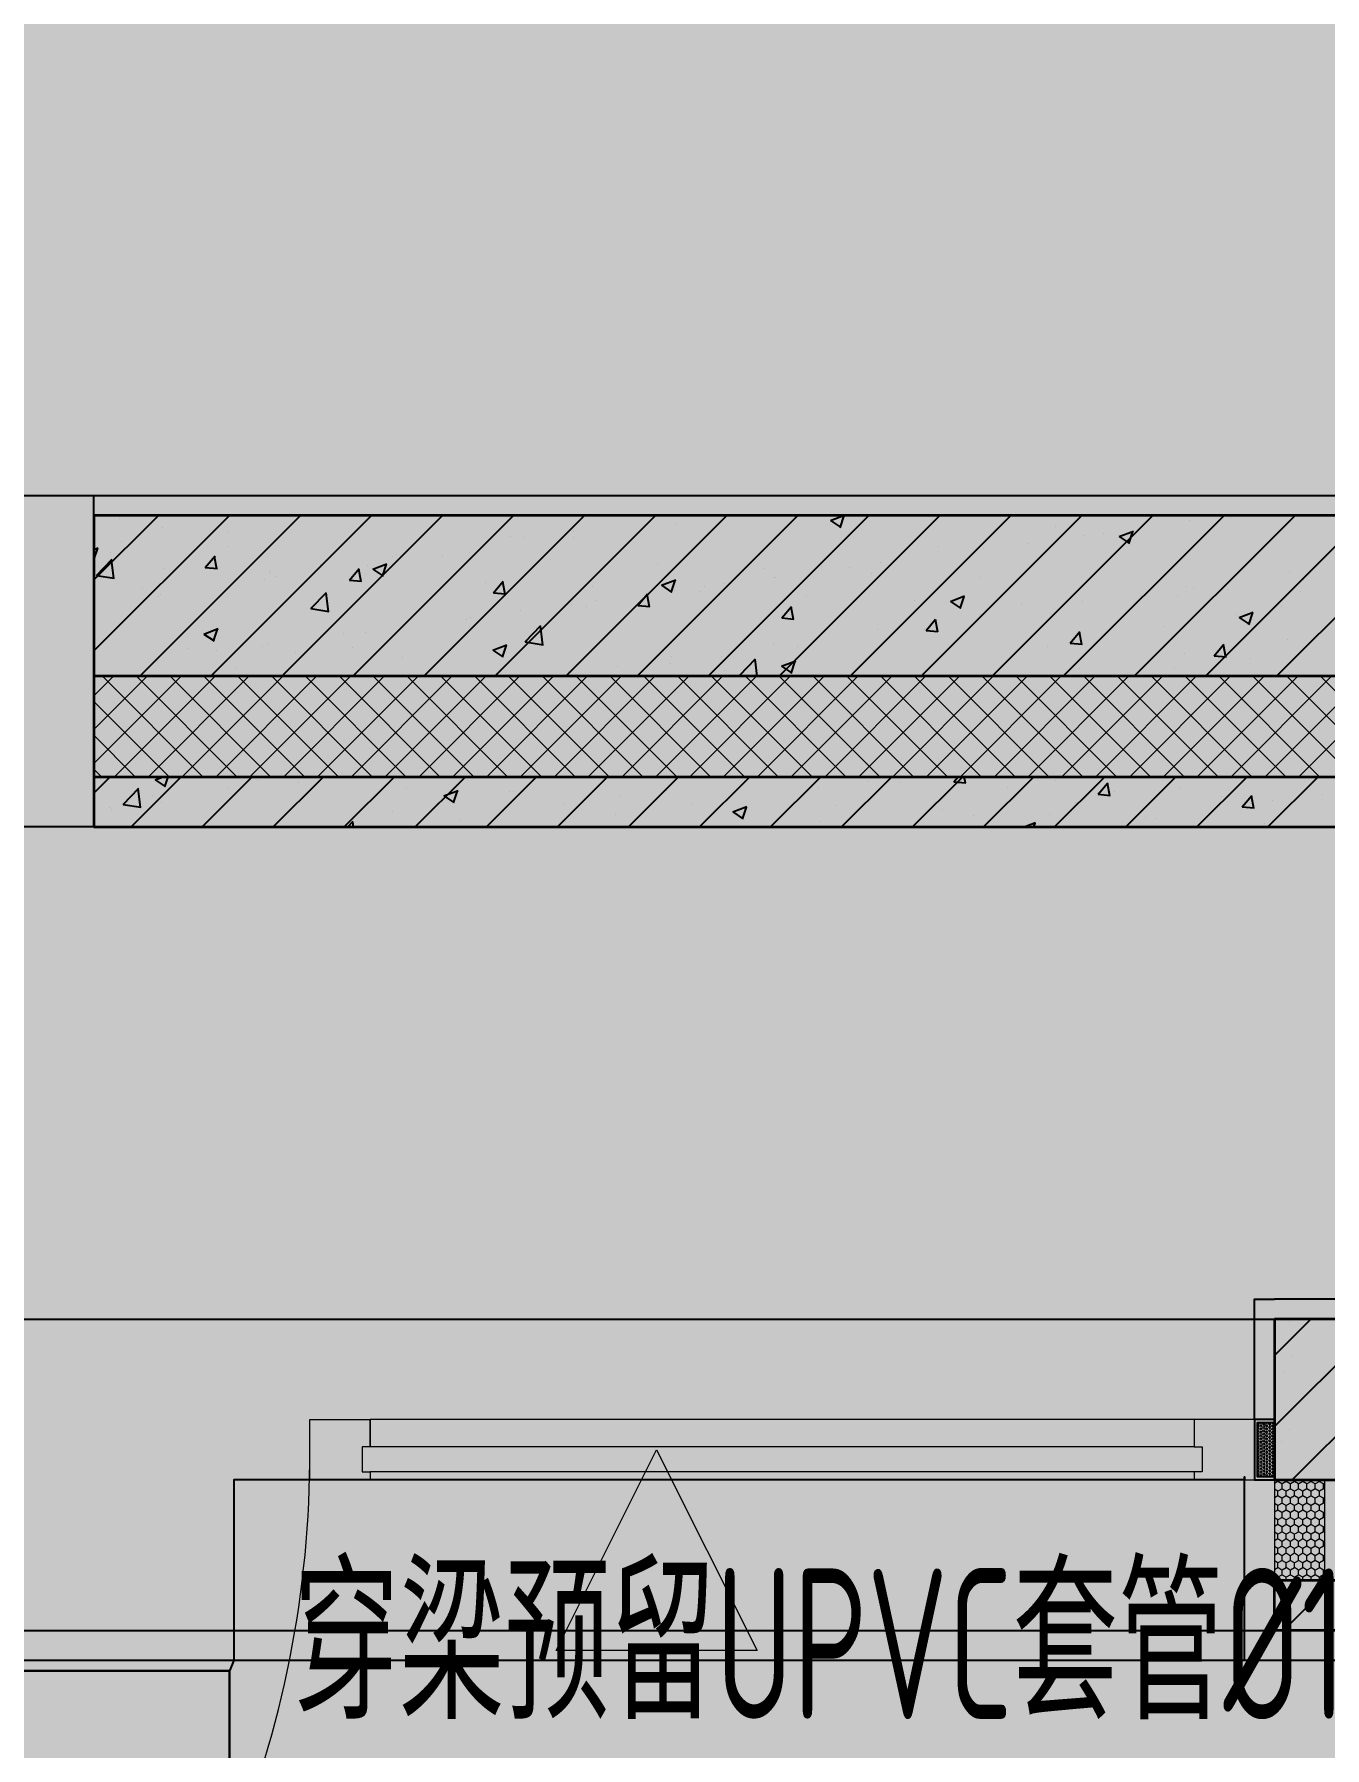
# Model space of a CAD drawing. Header units: inches. Extents: x 143994 to 247866, y 243815 to 272761.
# Drawn here: x 224904 to 226188, y 250979 to 252685 of the extents above; entities that cross this region are included whole.
import ezdxf

# ---------------------------------------------------------------- set-up
doc = ezdxf.new("R2010")
doc.units = ezdxf.units.IN
doc.header["$LTSCALE"] = 1000
doc.header["$MEASUREMENT"] = 0
doc.linetypes.add('DASH', pattern=[0.35, 0.25, -0.1])
doc.linetypes.add('HIDDEN', pattern=[0.375, 0.25, -0.125])
doc.layers.get('DEFPOINTS').update_dxf_attribs({"color": 62})
for name, color, linetype in [('0-fm', 30, 'Continuous'), ('0-pat', 252, 'Continuous'), ('0-word', 131, 'Continuous'), ('0-建筑1F', 127, 'Continuous'), ('0-建筑2F', 127, 'Continuous'), ('00雨水标注', 3, 'Continuous'), ('A-S-face(建筑粉刷线)', 136, 'Continuous'), ('A-Wall-Patn', 255, 'Continuous'), ('I-furniture', 2, 'DASH'), ('PUB_HATCH', 8, 'Continuous')]:
    doc.layers.add(name, color=color, linetype=linetype)
for name, color, linetype, lineweight in [('A-M-Glass-Sill', 8, 'Continuous', 9), ('A-M-Stone', 11, 'Continuous', 15), ('A-Wall', 254, 'Continuous', 35), ('MQ-HZ幕墙绘制', 6, 'Continuous', 13), ('W-保温层', 8, 'Continuous', 13)]:
    doc.layers.add(name, color=color, linetype=linetype, lineweight=lineweight)
doc.styles.add('ECADI', font='hzs.shx', dxfattribs={"width": 0.7, "bigfont": 'hztxt.shx'})
doc.styles.add('HS2', font='')
doc.styles.get('HS2').set_extended_font_data('SimHei')

# ---------------------------------------------------------------- blocks, each defined once
blk = doc.blocks.new('A$C76955CBD')
blk.add_lwpolyline([(0, 0), (600, 0), (600, -200), (0, -200)], close=True)
at = {"layer": '0-word', "color": 4, "insert": (85.6, -60.3), "char_height": 116.7, "attachment_point": 1, "rotation": 360, "style": 'HS2'}
blk.add_mtext('a', dxfattribs=at)
blk = doc.blocks.new('A$C6EB0506D')
at = {"layer": '0-fm'}
blk.add_lwpolyline([(0, 0), (0, -200), (1200, -200), (1200, 0)], close=True, dxfattribs=at)
at = {"layer": '0-pat'}
blk.add_blockref('A$C76955CBD', (0, 0), dxfattribs=at)
blk = doc.blocks.new('144')
at = {"layer": 'A-S-face(建筑粉刷线)', "color": 127}
for p, q in [((640411.9, -387950.3), (640411.9, -387930.3)), ((640411.9, -387930.3), (642716.9, -387930.3))]:
    blk.add_line(p, q, dxfattribs=at)
at = {"layer": 'A-Wall', "color": 127}
for p, q in [((642716.9, -387950.3), (640411.9, -387950.3)), ((640411.9, -387950.3), (640411.9, -388260.3)), ((642716.9, -388110.3), (640411.9, -388110.3)), ((640411.9, -388210.3), (642716.9, -388210.3)), ((640411.9, -388260.3), (642716.9, -388260.3))]:
    blk.add_line(p, q, dxfattribs=at)
at = {"layer": 'I-furniture', "color": 127, "linetype": 'HIDDEN', "ltscale": 15}
for p, q in [((639561.9, -387930.3), (640411.9, -387930.3)), ((640411.9, -388260.3), (639561.9, -388260.3))]:
    blk.add_line(p, q, dxfattribs=at)
at = {"layer": 'PUB_HATCH', "color": 127, "linetype": 'Continuous'}
for p, q in [((640411.9, -388014.4), (640476.1, -387950.3)), ((640411.9, -388085.1), (640546.8, -387950.3)), ((640437.5, -387953.5), (640437.5, -387953.5)), ((640457.5, -388110.3), (640617.5, -387950.3)), ((640528.2, -388110.3), (640688.2, -387950.3)), ((640598.9, -388110.3), (640758.9, -387950.3)), ((640669.6, -388110.3), (640829.6, -387950.3)), ((640740.3, -388110.3), (640900.3, -387950.3)), ((640811, -388110.3), (640971, -387950.3)), ((640881.7, -388110.3), (641041.7, -387950.3)), ((640942.9, -387951.3), (640942.9, -387951.3)), ((640952.5, -388110.3), (641112.5, -387950.3)), ((640964.9, -387956.1), (640964.9, -387956.1)), ((640992, -387958), (640992, -387958)), ((641023.2, -388110.3), (641183.2, -387950.3)), ((641093.9, -388110.3), (641253.9, -387950.3)), ((641145, -387955.3), (641158, -387950.3)), ((641145, -387955.3), (641155, -387962)), ((641154.6, -387962.5), (641158.7, -387950.4)), ((641164.6, -388110.3), (641324.6, -387950.3)), ((641235.3, -388110.3), (641395.3, -387950.3)), ((641306, -388110.3), (641466, -387950.3)), ((641376.7, -388110.3), (641536.7, -387950.3)), ((641447.4, -388110.3), (641607.4, -387950.3)), ((641472.6, -387950.6), (641472.5, -387950.3)), ((641472.9, -387950.3), (641472.9, -387950.3)), ((641502.1, -387954.9), (641502.1, -387954.9)), ((641518.1, -388110.3), (641678.1, -387950.3)), ((641542.9, -387951.9), (641542.9, -387951.9)), ((641588.9, -388110.3), (641748.9, -387950.3)), ((640480.3, -387962.4), (640480.3, -387962.4)), ((640545, -387967.4), (640545, -387967.4)), ((640826.2, -387971.3), (640826.2, -387971.3)), ((640839.1, -387972.6), (640839.1, -387972.6)), ((640889.2, -387966), (640889.2, -387966)), ((640889.3, -387972.1), (640889.3, -387972.1)), ((641369.2, -387961.2), (641369.2, -387961.2)), ((641398.2, -387969.9), (641398.2, -387969.9)), ((641416.5, -387968.5), (641416.5, -387968.5)), ((641432.4, -387971.3), (641446.5, -387965.9)), ((641432.4, -387971.3), (641442.4, -387978)), ((641442, -387978.5), (641446.1, -387966.4)), ((640411.9, -387984), (640416.1, -387982.4)), ((640411.9, -387994.3), (640415.8, -387982.9)), ((640428.4, -387987.4), (640428.4, -387987.4)), ((640438.9, -387976.4), (640438.9, -387976.4)), ((640522.8, -388002.1), (640532.5, -387990.6)), ((640534.4, -388003.7), (640532.1, -387991.1)), ((640545.6, -387980.9), (640545.6, -387980.9)), ((640652.4, -387985.4), (640652.4, -387985.4)), ((640709.6, -387991.3), (640709.6, -387991.3)), ((640712.8, -387989.2), (640712.8, -387989.2)), ((640759.2, -387989.9), (640759.2, -387989.9)), ((640785.4, -387987), (640785.4, -387987)), ((641252.5, -387981.2), (641252.5, -387981.2)), ((641290.7, -387985.1), (641290.7, -387985.1)), ((641297.2, -387982.7), (641297.2, -387982.7)), ((641340.8, -387978.5), (641340.8, -387978.5)), ((640411.9, -387994.3), (640412.1, -387994.4)), ((640414.4, -388009.9), (640430, -387993.7)), ((640414.4, -388009.9), (640432.2, -388012.7)), ((640431.8, -388013), (640429.6, -387994)), ((640481, -388003.3), (640481, -388003.3)), ((640522.8, -388002.1), (640534.8, -388003.1)), ((640587, -388005.8), (640587, -388005.8)), ((640587.8, -388007.8), (640587.8, -388007.8)), ((640637, -387999.2), (640637, -387999.2)), ((640666.3, -388014.7), (640675.9, -388003.2)), ((640677.9, -388016.2), (640675.6, -388003.7)), ((640684.4, -387999.9), (640684.4, -387999.9)), ((640689.6, -388003.8), (640703.6, -387998.4)), ((640689.6, -388003.8), (640699.5, -388010.5)), ((640699.1, -388011), (640703.2, -387998.9)), ((640865.9, -387994.4), (640865.9, -387994.4)), ((640972.7, -387998.9), (640972.7, -387998.9)), ((641079.4, -388003.5), (641079.4, -388003.5)), ((641135.9, -388001.2), (641135.9, -388001.2)), ((641164.4, -388001.7), (641164.4, -388001.7)), ((641186.2, -388008), (641186.2, -388008)), ((641194.5, -387996.8), (641194.5, -387996.8)), ((641602.3, -388007.4), (641602.3, -388007.4)), ((640460.7, -388022.4), (640460.7, -388022.4)), ((640581.7, -388013.9), (640581.7, -388013.9)), ((640592.9, -388011.3), (640592.9, -388011.3)), ((640627.9, -388043), (640643.5, -388026.8)), ((640645.3, -388046.1), (640643.1, -388027.2)), ((640666.3, -388014.7), (640678.2, -388015.7)), ((640694.6, -388012.3), (640694.6, -388012.3)), ((640801.3, -388016.8), (640801.3, -388016.8)), ((640809.7, -388027.2), (640819.4, -388015.7)), ((640809.7, -388027.2), (640821.7, -388028.2)), ((640821.3, -388028.8), (640819, -388016.2)), ((640908.1, -388021.3), (640908.1, -388021.3)), ((640977, -388019.8), (640991, -388014.4)), ((640977, -388019.8), (640986.9, -388026.5)), ((640986.6, -388027), (640990.6, -388014.9)), ((640989.6, -388024.5), (640989.6, -388024.5)), ((641014.9, -388025.8), (641014.9, -388025.8)), ((641019.2, -388021.3), (641019.2, -388021.3)), ((641038.6, -388018.3), (641038.6, -388018.3)), ((641088.7, -388011.7), (641088.7, -388011.7)), ((641090.6, -388011.7), (641090.6, -388011.7)), ((641293, -388012.5), (641293, -388012.5)), ((641399.7, -388017), (641399.7, -388017)), ((641499.6, -388021.4), (641499.6, -388021.4)), ((641506.5, -388021.5), (641506.5, -388021.5)), ((641540.3, -388024.2), (641540.3, -388024.2)), ((641613.3, -388026), (641613.3, -388026)), ((641616.1, -388014.2), (641616.1, -388014.2)), ((640476.3, -388031.4), (640476.3, -388031.4)), ((640477.8, -388028.9), (640477.8, -388028.9)), ((640627.9, -388043), (640645.7, -388045.8)), ((640886.9, -388038.6), (640886.9, -388038.6)), ((640902.6, -388041.3), (640902.6, -388041.3)), ((640912.3, -388034.9), (640912.3, -388034.9)), ((640953.2, -388039.8), (640962.8, -388028.3)), ((640953.2, -388039.8), (640965.1, -388040.8)), ((640964.8, -388041.3), (640962.5, -388028.8)), ((641096.6, -388052.3), (641106.3, -388040.8)), ((641108.2, -388053.9), (641105.9, -388041.3)), ((641121.6, -388030.3), (641121.6, -388030.3)), ((641228.4, -388034.8), (641228.4, -388034.8)), ((641264.4, -388035.8), (641278.4, -388030.4)), ((641264.4, -388035.8), (641274.4, -388042.5)), ((641274, -388043), (641278, -388030.9)), ((641335.1, -388039.3), (641335.1, -388039.3)), ((641395.7, -388036.4), (641395.7, -388036.4)), ((641441.9, -388043.9), (641441.9, -388043.9)), ((641490.2, -388030.8), (641490.2, -388030.8)), ((641594.2, -388040.5), (641594.2, -388040.5)), ((640783, -388053.6), (640783, -388053.6)), ((640786, -388061.3), (640786, -388061.3)), ((640786.5, -388051.5), (640786.5, -388051.5)), ((640836.5, -388044.9), (640836.5, -388044.9)), ((640841.3, -388076.1), (640856.9, -388059.9)), ((640858.7, -388079.3), (640856.5, -388060.3)), ((641096.6, -388052.3), (641108.6, -388053.4)), ((641240.1, -388064.9), (641249.7, -388053.4)), ((641251.7, -388066.4), (641249.4, -388053.9)), ((641288.2, -388057.4), (641288.2, -388057.4)), ((641294.7, -388049.2), (641294.7, -388049.2)), ((641363.9, -388047.4), (641363.9, -388047.4)), ((641477.5, -388060.5), (641477.5, -388060.5)), ((641548.7, -388048.4), (641548.7, -388048.4)), ((641551.8, -388051.8), (641565.8, -388046.4)), ((641551.8, -388051.8), (641561.8, -388058.5)), ((641561.4, -388059), (641565.5, -388046.9)), ((640521.5, -388068.3), (640535.5, -388062.9)), ((640521.5, -388068.3), (640531.5, -388075)), ((640531.1, -388075.5), (640535.1, -388063.4)), ((640584.4, -388078.1), (640584.4, -388078.1)), ((640660.2, -388068.1), (640660.2, -388068.1)), ((640682, -388066.4), (640682, -388066.4)), ((640841.3, -388076.1), (640859.1, -388078.9)), ((641088.2, -388078.3), (641088.2, -388078.3)), ((641192, -388063.3), (641192, -388063.3)), ((641238.1, -388064), (641238.1, -388064)), ((641240.1, -388064.9), (641252, -388065.9)), ((641383.5, -388077.4), (641393.2, -388065.9)), ((641383.5, -388077.4), (641395.5, -388078.5)), ((641395.1, -388079), (641392.8, -388066.4)), ((641527, -388090), (641536.6, -388078.5)), ((641599.9, -388073.9), (641599.9, -388073.9)), ((640475.4, -388095.5), (640475.4, -388095.5)), ((640505.8, -388082.6), (640505.8, -388082.6)), ((640534.4, -388084.7), (640534.4, -388084.7)), ((640579.3, -388080.5), (640579.3, -388080.5)), ((640612.6, -388087.1), (640612.6, -388087.1)), ((640669.3, -388081.3), (640669.3, -388081.3)), ((640719.4, -388091.6), (640719.4, -388091.6)), ((640808.9, -388084.3), (640822.9, -388078.9)), ((640808.9, -388084.3), (640818.9, -388091)), ((640818.5, -388091.5), (640822.6, -388079.4)), ((640987.1, -388091.1), (640987.1, -388091.1)), ((641036.1, -388090.6), (641036.1, -388090.6)), ((641054.8, -388109.2), (641070.4, -388093)), ((641071.9, -388110.3), (641070, -388093.4)), ((641096.4, -388100.3), (641110.4, -388094.9)), ((641105.9, -388107.5), (641110, -388095.4)), ((641111.8, -388080.6), (641111.8, -388080.6)), ((641360.9, -388080.5), (641360.9, -388080.5)), ((641497.2, -388088), (641497.2, -388088)), ((641527, -388090), (641539, -388091)), ((641538.6, -388091.5), (641536.3, -388079)), ((641563.4, -388093.1), (641563.4, -388093.1)), ((640552.7, -388101.3), (640552.7, -388101.3)), ((640826.1, -388096.1), (640826.1, -388096.1)), ((640884.4, -388105.2), (640884.4, -388105.2)), ((640932.9, -388100.6), (640932.9, -388100.6)), ((640986, -388097.2), (640986, -388097.2)), ((641039.7, -388105.1), (641039.7, -388105.1)), ((641054.8, -388109.2), (641061.5, -388110.3)), ((641096.4, -388100.3), (641106.3, -388107)), ((641146.4, -388109.6), (641146.4, -388109.6)), ((641244.3, -388100.6), (641244.3, -388100.6)), ((641393.3, -388103), (641393.3, -388103)), ((641437.6, -388109.7), (641437.6, -388109.7)), ((641487.7, -388103.1), (641487.7, -388103.1)), ((641525.5, -388104.4), (641525.5, -388104.4)), ((640411.9, -388226.6), (640428.2, -388210.3)), ((640448.9, -388260.3), (640498.9, -388210.3)), ((640472.8, -388213.3), (640480.7, -388210.3)), ((640472.8, -388213.3), (640482.8, -388220)), ((640482.4, -388220.5), (640485.8, -388210.3)), ((640509.1, -388211.6), (640509.1, -388211.6)), ((640519.6, -388260.3), (640569.6, -388210.3)), ((640574.4, -388213.7), (640574.4, -388213.7)), ((640590.3, -388260.3), (640640.3, -388210.3)), ((640661, -388260.3), (640711, -388210.3)), ((640731.7, -388260.3), (640781.7, -388210.3)), ((640802.5, -388260.3), (640852.5, -388210.3)), ((640873.2, -388260.3), (640923.2, -388210.3)), ((640943.9, -388260.3), (640993.9, -388210.3)), ((641014.6, -388260.3), (641064.6, -388210.3)), ((641083.3, -388211.5), (641083.3, -388211.5)), ((641085.3, -388260.3), (641135.3, -388210.3)), ((641107.5, -388211.8), (641107.5, -388211.8)), ((641156, -388260.3), (641206, -388210.3)), ((641226.7, -388260.3), (641276.7, -388210.3)), ((641267.8, -388215.3), (641272.1, -388210.3)), ((641279.4, -388216.8), (641278.2, -388210.3)), ((641297.4, -388260.3), (641347.4, -388210.3)), ((641368.1, -388260.3), (641418.1, -388210.3)), ((641368.6, -388214.5), (641368.6, -388214.5)), ((641438.9, -388260.3), (641488.9, -388210.3)), ((641509.6, -388260.3), (641559.6, -388210.3)), ((641580.3, -388260.3), (641630.3, -388210.3)), ((640440.9, -388237.9), (640456.5, -388221.6)), ((640458.3, -388241), (640456.1, -388222)), ((640470.6, -388228.7), (640470.6, -388228.7)), ((640544.4, -388220.7), (640544.4, -388220.7)), ((640554.9, -388225.9), (640554.9, -388225.9)), ((640615.8, -388216.1), (640615.8, -388216.1)), ((640722.6, -388220.7), (640722.6, -388220.7)), ((640760.3, -388229.3), (640774.3, -388223.9)), ((640760.3, -388229.3), (640770.2, -388236)), ((640769.8, -388236.5), (640773.9, -388224.4)), ((640825.6, -388224.6), (640825.6, -388224.6)), ((640829.3, -388225.2), (640829.3, -388225.2)), ((640936.1, -388229.7), (640936.1, -388229.7)), ((640982.3, -388224.3), (640982.3, -388224.3)), ((641132.9, -388221.8), (641132.9, -388221.8)), ((641183, -388215.2), (641183, -388215.2)), ((641214.2, -388216.3), (641214.2, -388216.3)), ((641267.8, -388215.3), (641279.8, -388216.3)), ((641321, -388220.9), (641321, -388220.9)), ((641411.3, -388227.8), (641420.9, -388216.4)), ((641411.3, -388227.8), (641423.3, -388228.9)), ((641422.9, -388229.4), (641420.6, -388216.9)), ((641427.8, -388225.4), (641427.8, -388225.4)), ((641492.3, -388221.2), (641492.3, -388221.2)), ((641534.5, -388229.9), (641534.5, -388229.9)), ((641554.7, -388240.4), (641564.4, -388228.9)), ((641566.3, -388241.9), (641564, -388229.4)), ((641634.6, -388227.7), (641634.6, -388227.7)), ((640427.8, -388240.7), (640427.8, -388240.7)), ((640429.1, -388242.5), (640429.1, -388242.5)), ((640440.9, -388237.9), (640458.7, -388240.6)), ((640479.2, -388235.9), (640479.2, -388235.9)), ((640709, -388244.6), (640709, -388244.6)), ((640879.6, -388238.4), (640879.6, -388238.4)), ((640930.8, -388248.4), (640930.8, -388248.4)), ((641006.6, -388238.4), (641006.6, -388238.4)), ((641042.9, -388234.2), (641042.9, -388234.2)), ((641047.7, -388245.3), (641061.7, -388240)), ((641047.7, -388245.3), (641057.6, -388252)), ((641057.3, -388252.5), (641061.3, -388240.5)), ((641149.6, -388238.7), (641149.6, -388238.7)), ((641251.9, -388234.5), (641251.9, -388234.5)), ((641256.4, -388243.2), (641256.4, -388243.2)), ((641287.4, -388249), (641287.4, -388249)), ((641363.2, -388247.7), (641363.2, -388247.7)), ((641388.4, -388236.2), (641388.4, -388236.2)), ((641554.7, -388240.4), (641566.7, -388241.4)), ((641584.5, -388234.3), (641584.5, -388234.3)), ((640664.6, -388260.3), (640670, -388254.7)), ((640670.2, -388260.3), (640669.6, -388255.1)), ((640775.7, -388253.4), (640775.7, -388253.4)), ((640880.8, -388255), (640880.8, -388255)), ((641135.3, -388254.5), (641135.3, -388254.5)), ((641337.9, -388260.3), (641349.1, -388256)), ((641347.5, -388260.3), (641348.7, -388256.5)), ((641458.2, -388250.9), (641458.2, -388250.9)), ((641469.9, -388252.2), (641469.9, -388252.2)), ((641576.7, -388256.7), (641576.7, -388256.7))]:
    blk.add_line(p, q, dxfattribs=at)
at = {"layer": 'W-保温层', "color": 127, "linetype": 'Continuous'}
for p, q in [((640411.9, -388129.8), (640431.5, -388110.3)), ((640411.9, -388163.5), (640465.1, -388110.3)), ((640411.9, -388197.2), (640498.8, -388110.3)), ((640420.5, -388110.3), (640520.5, -388210.3)), ((640432.5, -388210.3), (640532.5, -388110.3)), ((640454.2, -388110.3), (640554.2, -388210.3)), ((640466.2, -388210.3), (640566.2, -388110.3)), ((640487.8, -388110.3), (640587.8, -388210.3)), ((640499.8, -388210.3), (640599.8, -388110.3)), ((640521.5, -388110.3), (640621.5, -388210.3)), ((640533.5, -388210.3), (640633.5, -388110.3)), ((640555.2, -388110.3), (640655.2, -388210.3)), ((640567.2, -388210.3), (640667.2, -388110.3)), ((640588.9, -388110.3), (640688.9, -388210.3)), ((640600.9, -388210.3), (640700.9, -388110.3)), ((640622.5, -388110.3), (640722.5, -388210.3)), ((640634.6, -388210.3), (640734.6, -388110.3)), ((640656.2, -388110.3), (640756.2, -388210.3)), ((640668.2, -388210.3), (640768.2, -388110.3)), ((640689.9, -388110.3), (640789.9, -388210.3)), ((640701.9, -388210.3), (640801.9, -388110.3)), ((640723.6, -388110.3), (640823.6, -388210.3)), ((640735.6, -388210.3), (640835.6, -388110.3)), ((640757.3, -388110.3), (640857.3, -388210.3)), ((640769.3, -388210.3), (640869.3, -388110.3)), ((640790.9, -388110.3), (640890.9, -388210.3)), ((640802.9, -388210.3), (640902.9, -388110.3)), ((640824.6, -388110.3), (640924.6, -388210.3)), ((640836.6, -388210.3), (640936.6, -388110.3)), ((640858.3, -388110.3), (640958.3, -388210.3)), ((640870.3, -388210.3), (640970.3, -388110.3)), ((640892, -388110.3), (640992, -388210.3)), ((640904, -388210.3), (641004, -388110.3)), ((640925.6, -388110.3), (641025.6, -388210.3)), ((640937.6, -388210.3), (641037.6, -388110.3)), ((640959.3, -388110.3), (641059.3, -388210.3)), ((640971.3, -388210.3), (641071.3, -388110.3)), ((640993, -388110.3), (641093, -388210.3)), ((641005, -388210.3), (641105, -388110.3)), ((641026.7, -388110.3), (641126.7, -388210.3)), ((641038.7, -388210.3), (641138.7, -388110.3)), ((641060.3, -388110.3), (641160.3, -388210.3)), ((641072.3, -388210.3), (641172.3, -388110.3)), ((641094, -388110.3), (641194, -388210.3)), ((641106, -388210.3), (641206, -388110.3)), ((641127.7, -388110.3), (641227.7, -388210.3)), ((641139.7, -388210.3), (641239.7, -388110.3)), ((641161.4, -388110.3), (641261.4, -388210.3)), ((641173.4, -388210.3), (641273.4, -388110.3)), ((641195, -388110.3), (641295, -388210.3)), ((641207, -388210.3), (641307, -388110.3)), ((641228.7, -388110.3), (641328.7, -388210.3)), ((641240.7, -388210.3), (641340.7, -388110.3)), ((641262.4, -388110.3), (641362.4, -388210.3)), ((641274.4, -388210.3), (641374.4, -388110.3)), ((641296.1, -388110.3), (641396.1, -388210.3)), ((641308.1, -388210.3), (641408.1, -388110.3)), ((641329.7, -388110.3), (641429.7, -388210.3)), ((641341.7, -388210.3), (641441.7, -388110.3)), ((641363.4, -388110.3), (641463.4, -388210.3)), ((641375.4, -388210.3), (641475.4, -388110.3)), ((641397.1, -388110.3), (641497.1, -388210.3)), ((641409.1, -388210.3), (641509.1, -388110.3)), ((641430.8, -388110.3), (641530.8, -388210.3)), ((641442.8, -388210.3), (641542.8, -388110.3)), ((641464.4, -388110.3), (641564.4, -388210.3)), ((641476.5, -388210.3), (641576.5, -388110.3)), ((641498.1, -388110.3), (641598.1, -388210.3)), ((641510.1, -388210.3), (641610.1, -388110.3)), ((641531.8, -388110.3), (641631.8, -388210.3)), ((641543.8, -388210.3), (641643.8, -388110.3)), ((641565.5, -388110.3), (641665.5, -388210.3)), ((641577.5, -388210.3), (641677.5, -388110.3)), ((641599.2, -388110.3), (641699.2, -388210.3)), ((641611.2, -388210.3), (641711.2, -388110.3)), ((641632.8, -388110.3), (641732.8, -388210.3)), ((640411.9, -388135.4), (640486.8, -388210.3)), ((640411.9, -388169.1), (640453.1, -388210.3)), ((640411.9, -388202.7), (640419.5, -388210.3))]:
    blk.add_line(p, q, dxfattribs=at)
blk = doc.blocks.new('1442323')
at = {"layer": 'A-M-Glass-Sill'}
h = blk.add_hatch(color=127, dxfattribs=at)
h.dxf.hatch_style = 1
h.paths.add_polyline_path([(683021.9, -388969.3), (683121.9, -389169.3), (682921.9, -389169.3)])
at = {"layer": 'MQ-HZ幕墙绘制'}
h = blk.add_hatch(dxfattribs=at)
h.set_pattern_fill('HEX', color=127, style=0)
h.set_pattern_definition([(1e-14, (683461.5287, -387818.3565), (-4e-16, 1.649778), [0.9525, -1.905]), (120, (683461.5287, -387818.3565), (-1.4287497, -0.824889), [0.9525, -1.905]), (60, (683462.4812, -387818.3565), (-1.4287497, 0.824889), [0.9525, -1.905])])
h.paths.add_polyline_path([(683636.9, -388996.3), (683636.9, -388942.3), (683619.9, -388942.3), (683619.9, -388996.3)])
h = blk.add_hatch(dxfattribs=at)
h.set_pattern_fill('HONEY', color=127, scale=3, angle=90)
h.set_pattern_definition([(90, (302765.537, -386463.768), (-4.124445, 7.14375), [4.7625, -9.525]), (210, (302765.537, -386463.768), (-4.12444648, -7.143749147), [4.7625, -9.525]), (150, (302765.537, -386463.768), (-8.24889148, 8.53e-07), [-9.525, 4.7625])])
h.paths.add_polyline_path([(683636.9, -388999.3), (683636.9, -389099.3), (683686.9, -389099.3), (683686.9, -388999.3)])
at = {"layer": 'A-M-Glass-Sill', "color": 127}
blk.add_lwpolyline([(683021.9, -388969.3), (683021.9, -388969.3), (683121.9, -389169.3), (682921.9, -389169.3)], close=True, dxfattribs=at)
at = {"layer": 'A-M-Stone', "color": 127}
for p, q in [((683606.9, -388999.3), (683606.9, -389179.3)), ((683606.9, -389179.3), (683636.9, -389179.3)), ((684546.9, -389179.3), (683636.9, -389179.3))]:
    blk.add_line(p, q, dxfattribs=at)
at = {"layer": 'A-S-face(建筑粉刷线)', "color": 127}
blk.add_line((684186.9, -388819.3), (683636.9, -388819.3), dxfattribs=at)
blk.add_lwpolyline([(683616.9, -388939.3), (683616.9, -388819.3), (683636.9, -388819.3)], dxfattribs=at)
at = {"layer": 'A-Wall', "color": 127}
for p, q in [((684206.9, -388839.3), (683636.9, -388839.3)), ((683636.9, -388839.3), (683636.9, -388999.3)), ((683636.9, -388999.3), (684366.9, -388999.3)), ((683636.9, -389149.3), (683636.9, -389099.3)), ((683636.9, -389099.3), (684466.9, -389099.3)), ((684516.9, -389149.3), (683636.9, -389149.3))]:
    blk.add_line(p, q, dxfattribs=at)
at = {"layer": 'MQ-HZ幕墙绘制', "color": 127}
for p, q in [((682676.9, -388999.3), (682676.9, -388939.3)), ((682676.9, -388939.3), (682736.9, -388939.3)), ((683556.9, -388939.3), (682736.9, -388939.3)), ((682736.9, -388939.3), (682736.9, -388966.3)), ((682736.9, -388966.3), (682736.9, -388939.3)), ((683616.9, -388939.3), (683556.9, -388939.3)), ((683556.9, -388939.3), (683556.9, -388966.3)), ((683616.9, -388999.3), (683616.9, -388939.3)), ((682736.9, -388966.3), (682728.9, -388966.3)), ((682728.9, -388966.3), (682728.9, -388991.3)), ((683556.9, -388966.3), (682736.9, -388966.3)), ((683556.9, -388966.3), (683564.9, -388966.3)), ((683564.9, -388966.3), (683564.9, -388991.3)), ((682736.9, -388999.3), (682676.9, -388999.3)), ((682728.9, -388991.3), (682736.9, -388991.3)), ((683556.9, -388991.3), (682736.9, -388991.3)), ((682736.9, -388991.3), (682736.9, -388999.3)), ((682736.9, -388991.3), (682736.9, -388999.3)), ((682736.9, -388999.3), (683556.9, -388999.3)), ((683564.9, -388991.3), (683556.9, -388991.3)), ((683556.9, -388991.3), (683556.9, -388999.3)), ((683556.9, -388999.3), (683616.9, -388999.3))]:
    blk.add_line(p, q, dxfattribs=at)
at = {"layer": 'MQ-HZ幕墙绘制', "color": 127, "lineweight": -3}
blk.add_lwpolyline([(683616.9, -388939.3), (683616.9, -388999.3), (683633.9, -388999.3), (683633.9, -388999.3), (683636.9, -388999.3), (683636.9, -388996.3), (683619.9, -388996.3), (683619.9, -388942.3), (683636.9, -388942.3), (683636.9, -388939.3), (683633.9, -388939.3), (683633.9, -388939.3), (683616.9, -388939.3, 0.000051)], format="xyb", dxfattribs=at)
at = {"layer": 'MQ-HZ幕墙绘制', "color": 127}
blk.add_lwpolyline([(683636.9, -388999.3), (683636.9, -389099.3), (683686.9, -389099.3), (683686.9, -388999.3)], close=True, dxfattribs=at)
blk.add_arc((681620.4, -388972.8), 1056.5, 269.8126, 0.1874, dxfattribs=at)
at = {"layer": 'PUB_HATCH', "color": 127, "linetype": 'Continuous'}
for p, q in [((683743.9, -388839.3), (683636.9, -388946.3)), ((683673.2, -388839.3), (683636.9, -388875.6)), ((683651.7, -388841.8), (683651.7, -388841.8)), ((683814.6, -388839.3), (683654.6, -388999.3)), ((683654.8, -388876.9), (683654.8, -388876.9)), ((683647, -388892.4), (683647, -388892.4)), ((683643.5, -388961.1), (683643.5, -388961.1)), ((683652.3, -388949.2), (683652.3, -388949.2)), ((683696, -389099.3), (683646, -389149.3)), ((683675, -389100.7), (683675, -389100.7))]:
    blk.add_line(p, q, dxfattribs=at)
at = {"layer": 'PUB_HATCH', "color": 127}
blk.add_line((683606.9, -389179.3), (681566.9, -389179.3), dxfattribs=at)

msp = doc.modelspace()

# ---------------------------------------------------------------- hatches: boundary and pattern name
at = {"layer": 'DEFPOINTS'}
h = msp.add_hatch(dxfattribs=at)
h.set_pattern_fill('ANSI31', color=250)
h.set_pattern_definition([(45, (0, 0), (-1.122532015, 1.122532015), [])])
h.paths.add_polyline_path([(247866.03, 243814.78), (223286.02, 243814.78), (223286.02, 270814.78), (247866.03, 270814.78)])

# ---------------------------------------------------------------- linework, layer by layer
at = {"layer": 'A-Wall-Patn'}
for p, q in [((223338.2, 251406.1), (226708.2, 251406.1)), ((223028.2, 251096.1), (227018.2, 251096.1))]:
    msp.add_line(p, q, dxfattribs=at)
at = {"layer": 'A-Wall-Patn', "color": 11}
msp.add_lwpolyline([(226788.2, 251066.1), (223258.2, 251066.1)], dxfattribs=at)
at = {"layer": 'DEFPOINTS'}
msp.add_lwpolyline([(224258.21, 248586.1), (226788.2, 248586.1), (226788.2, 251066.1), (226108.2, 251066.1), (226108.2, 251249.1), (226108.2, 251246.1), (225102.4, 251246.1), (225102.4, 251066.1), (225098.2, 251056.1), (225098.2, 250856.1), (224948.2, 250856.1), (224948.2, 250696.1), (224800.13, 250696.1)], dxfattribs=at)

# ---------------------------------------------------------------- block references
at = {"layer": '0-fm', "xscale": -1}
msp.add_blockref('A$C6EB0506D', (225098.2, 251056.1), dxfattribs=at)
at = {"layer": '0-建筑1F'}
msp.add_blockref('144', (-415448.72, 640156.38), dxfattribs=at)
at = {"layer": '0-建筑2F'}
msp.add_blockref('1442323', (-457498.72, 640245.41), dxfattribs=at)

# ---------------------------------------------------------------- texts
at = {"layer": '00雨水标注', "color": 1, "style": 'ECADI', "width": 0.7}
msp.add_text('穿梁预留UPVC套管%%C150', height=150, rotation=0, dxfattribs=at).set_placement((225161.88, 251007.88))

doc.saveas('drawing.dxf')
